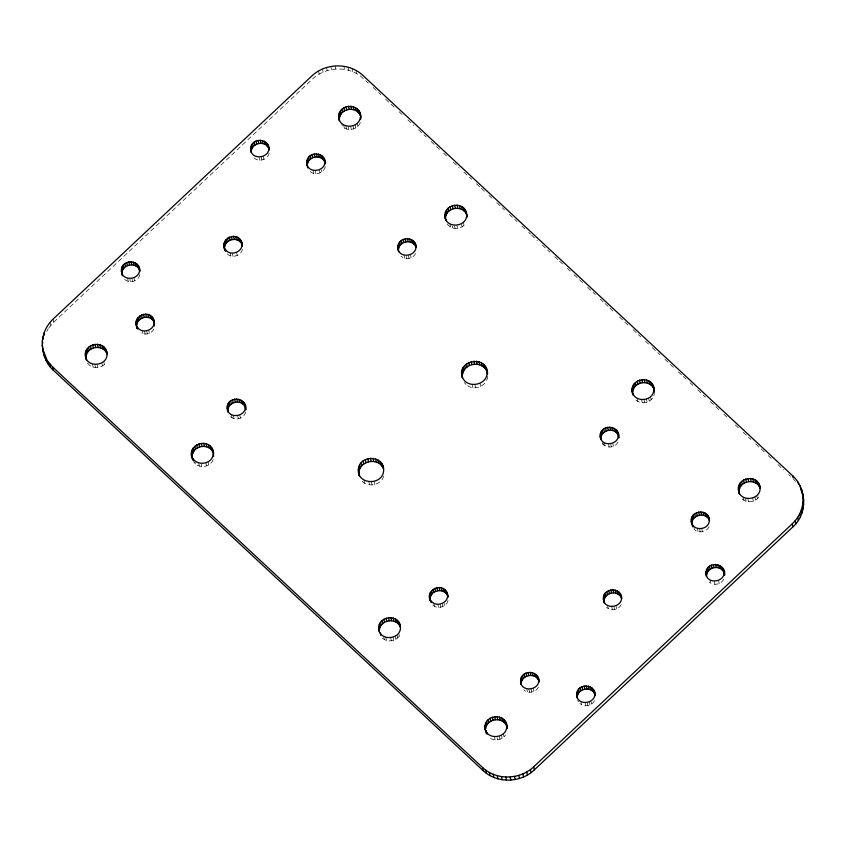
<?xml version="1.0" encoding="UTF-8"?>
<svg xmlns="http://www.w3.org/2000/svg" width="846" height="846" viewBox="0 0 846 846"><rect width="100%" height="100%" fill="white"/><g stroke="black" fill="none" stroke-linecap="round" stroke-linejoin="round"><path stroke-width="0.63" stroke-dasharray="4.23 3.17" d="M487.645 376.407C487.095 385.554 475.558 390.778 467.997 385.998L467.404 382.878M653.778 395.896L654.349 393.665M139.886 274.633C138.564 281.295 129.385 283.97 124.552 279.307M269.165 153.147C267.844 159.809 258.665 162.474 253.821 157.821M242.464 249.232C241.152 255.894 231.963 258.569 227.13 253.906M325.266 166.694C323.944 173.356 314.754 176.031 309.922 171.368L309.329 168.259M245.678 411.886C244.357 418.548 235.167 421.223 230.334 416.56M448.031 600.396C446.709 607.047 437.519 609.723 432.687 605.07M383.777 476.044C381.091 485.773 366.498 488.195 360.893 479.756M360.364 122.564C357.763 129.554 347.801 131.775 342.408 126.646L341.816 123.527M213.224 459.642C210.876 465.797 202.765 468.42 197.139 465.11L196.547 461.99M382.434 638.085C387.828 643.224 397.789 641.004 400.401 634.003M46.72 331.431L48.275 328.692M153.94 329.009C151.667 333.641 145.449 335.46 140.975 332.964M415.65 253.483C413.081 258.813 405.287 260.261 400.983 256.201M618.003 441.982C615.158 448.063 605.62 448.866 602.003 443.114M538.416 687.174C535.846 692.514 528.052 693.963 523.748 689.892M621.207 604.636C618.638 609.977 610.844 611.425 606.54 607.354M594.505 700.721C591.946 706.061 584.152 707.51 579.838 703.449M709.064 526.815C706.495 532.145 698.701 533.593 694.386 529.533L693.794 526.413M723.785 579.235C721.215 584.575 713.432 586.024 709.117 581.963M48.909 327.846L53.732 322.199L312.28 79.228C324.388 67.722 344.354 65.48 358.408 74.691M87.529 362.997C91.654 369.279 101.869 368.93 105.909 362.733M447.153 223.852C451.278 230.133 461.482 229.784 465.522 223.587M635.822 399.978C640.623 404.473 649.072 403.405 652.7 397.958M490.553 738.442C495.492 741.297 502.344 739.764 505.548 735.037M742.058 498.939C746.859 503.444 755.298 502.365 758.936 496.919M360.195 75.823L368.264 82.993M373.097 87.487L380.827 94.689M385.66 99.194L394.352 107.294M399.185 111.799L402.083 114.496M407.878 119.899L413.673 125.293M418.506 129.798L426.236 136.999M431.069 141.504L439.772 149.605M443.632 153.2L446.529 155.907M453.297 162.199L459.092 167.603M463.925 172.108L471.656 179.31M476.488 183.804L480.348 187.41M481.321 188.309L485.181 191.905M489.051 195.511L491.949 198.207M496.782 202.712L504.512 209.914M509.345 214.419L517.075 221.61M521.897 226.115L524.806 228.811M528.665 232.417L530.601 234.215M531.563 235.114L537.358 240.518M542.191 245.023L549.921 252.224M554.754 256.719L558.624 260.325M559.587 261.224L562.484 263.92M567.317 268.425L570.215 271.122M574.085 274.728L582.778 282.828M587.61 287.323L595.341 294.524M600.174 299.029L604.033 302.625M605.006 303.534L608.866 307.13M609.839 308.029L614.661 312.534M619.494 317.028L628.197 325.139M633.03 329.633L640.76 336.835M645.583 341.34L648.491 344.036M652.351 347.643L660.081 354.844M664.914 359.339L673.606 367.439M678.439 371.944L682.31 375.539M683.272 376.438L686.169 379.145M690.04 382.741L692.937 385.448M697.77 389.943L705.501 397.144M710.333 401.649L719.026 409.75M723.859 414.254L726.756 416.951M735.449 425.052L738.347 427.748M743.179 432.253L750.91 439.455M755.742 443.96L764.446 452.06M768.305 455.656L771.203 458.363M777.971 464.655L783.766 470.059M788.599 474.564L790.534 476.361M793.432 479.058L795.578 481.321M464.317 382.572L465.956 384.465M193.766 461.969L195.257 463.724L194.665 460.605M577.638 700.012L578.516 701.863M756.81 495.597L757.403 498.717M754.886 497.046L755.489 500.166M752.686 498.061L753.278 501.181M747.885 498.643L748.477 501.763M745.516 498.167L746.119 501.287M743.348 497.215L743.941 500.335M718.603 580.43L719.206 583.55M714.341 581.223L714.933 584.332M701.789 528.634L702.392 531.753M710.228 580.07L710.619 582.154M699.61 528.792L700.213 531.912M697.474 528.454L698.066 531.574M650.574 396.637L651.166 399.756M648.649 398.085L649.252 401.205M646.45 399.101L647.053 402.22M644.081 399.64L644.673 402.759M641.649 399.672L642.241 402.791M637.112 398.244L637.704 401.364M612.821 443.177L613.413 446.297M610.738 443.812L611.33 446.931M608.56 443.97L609.152 447.079M604.435 442.818L605.038 445.937M602.733 441.591L603.335 444.7M616.025 605.831L616.628 608.94M613.942 606.466L614.534 609.585M611.764 606.614L612.356 609.733M607.65 605.472L608.242 608.591M591.407 701.873L591.809 703.946M589.334 701.916L589.926 705.035M587.24 702.55L587.833 705.67M585.062 702.709L585.665 705.828M580.948 701.556L581.54 704.676M463.397 222.265L463.989 225.385M461.482 223.714L462.075 226.834M456.903 225.269L457.496 228.388M454.471 225.311L455.063 228.42M452.303 225.871L452.705 227.955M449.935 223.883L450.527 227.003M480.042 383.323L480.634 386.432M533.234 688.369L533.826 691.478M474.934 384.666L475.537 387.785M531.151 689.004L531.743 692.123M472.301 384.57L472.893 387.69M528.972 689.152L529.564 692.271M526.825 688.813L527.428 691.933M503.423 733.715L504.015 736.834M410.469 254.667L411.061 257.787M501.509 735.163L502.101 738.283M408.385 255.302L408.978 258.421M499.309 736.179L499.901 739.298M406.397 256.497L406.799 258.58M497.131 737.754L497.522 739.838M404.06 255.122L404.663 258.242M494.498 736.75L495.1 739.869M356.029 70.44L356.631 73.56M352.19 68.589L352.782 71.709M348.118 67.204L348.711 70.324M357.16 123.305L357.752 126.424M355.246 124.753L355.838 127.862M343.888 66.284L344.481 69.404M353.046 125.768L353.639 128.888M444.256 603.494L444.647 605.577M442.172 603.536L442.775 606.656M350.667 126.308L351.259 129.427M440.089 604.171L440.681 607.291M348.235 126.34L348.838 129.459M335.196 65.914L335.788 69.034M437.911 604.33L438.503 607.449M345.877 125.874L346.469 128.983M343.698 124.912L344.29 128.032M433.797 603.177L434.389 606.296M330.849 66.474L331.442 69.594M326.598 67.511L327.19 70.63M322.495 69.023L323.098 72.143M318.604 70.969L319.206 74.088M321.491 169.803L321.882 171.875M319.407 169.845L320.01 172.965M315.146 170.628L315.738 173.747M374.133 481.427L374.725 484.547M313.009 170.3L313.602 173.419M371.51 481.85L372.113 484.97M398.921 633.992L399.323 636.065M368.877 481.765L369.469 484.885M397.186 634.754L397.779 637.873M395.272 636.192L395.865 639.312M363.981 480.073L364.573 483.182M393.073 637.218L393.665 640.327M390.693 637.757L391.286 640.866M385.903 637.313L386.495 640.433M383.724 636.361L384.317 639.481M263.318 156.288L263.91 159.408M261.224 156.922L261.826 160.042M259.045 157.081L259.648 160.201M236.616 252.383L237.208 255.503M232.354 253.166L232.946 256.285M230.207 252.838L230.81 255.947M239.82 415.026L240.423 418.146M237.737 415.672L238.329 418.791M233.422 415.481L234.014 418.601M231.444 414.677L232.037 417.797M208.095 461.831L208.687 464.951M205.895 462.847L206.487 465.966M201.094 463.418L201.686 466.537M198.725 462.952L199.318 466.072M148.769 330.204L149.361 333.324M146.675 330.839L147.267 333.959M144.497 330.998L145.1 334.117M134.038 277.774L134.63 280.893M142.361 330.659L142.953 333.779M131.955 278.419L132.547 281.528M129.776 278.567L130.369 281.686M127.63 278.228L128.232 281.348M103.772 361.422L104.375 364.541M101.858 362.86L102.451 365.98M97.279 364.425L97.882 367.534M94.858 364.457L95.45 367.576M92.489 363.981L93.092 367.101M53.129 319.079L53.732 322.199M50.2 322.178L50.792 325.298"/><path stroke-width="1.27" d="M42.3 345.2C41.792 335.428 46.033 325.742 53.129 319.079L311.688 76.108C325.308 62.995 348.964 62.266 362.839 75.368L792.839 475.938C806.883 489.009 807.549 514.008 792.871 526.921L534.312 769.892C520.692 783.005 497.036 783.734 483.161 770.632L53.161 370.062C46.16 363.738 42.945 354.411 42.3 345.2L42.702 347.283M85.393 355.637C83.775 342.662 105.644 339.923 106.987 353.057C108.595 366.032 86.736 368.771 85.393 355.637L86.303 359.931M85.985 358.757L85.414 353.364M192.74 459.928C184.439 443.378 212.928 435.711 213.615 454.101M192.222 457.728L191.651 452.335M213.583 456.375L213.224 452.018M338.802 115.257L339.373 120.65C333.8 102.979 363.431 101.012 360.734 119.297M378.807 628.969C377.189 615.994 399.058 613.255 400.391 626.389C402.009 639.375 380.14 642.103 378.807 628.969L379.198 631.053M379.399 632.089L378.828 626.696M445.007 216.491C443.399 203.516 465.258 200.777 466.601 213.911C468.219 226.887 446.35 229.626 445.007 216.491L445.609 219.611L445.038 214.218M485.065 725.667L485.636 731.06C480.084 714.331 508.055 710.968 507.219 728.469L506.12 723.15M506.627 725.35C508.245 738.336 486.376 741.064 485.044 727.941M633.094 395.145C625.903 378.035 654.984 373.012 654.37 391.391L653.26 386.072M632.776 393.982L632.216 388.589M654.148 392.629L653.778 388.272M738.421 489.823C736.813 476.848 758.672 474.109 760.015 487.243C761.622 500.219 739.764 502.958 738.421 489.823L739.33 494.117M739.013 492.943L738.452 487.55M42.776 349.25L47.27 360.597L52.568 366.942L482.569 767.512C496.443 780.615 520.1 779.885 533.72 766.772L792.268 523.801C800.401 516.24 804.683 504.628 802.621 493.63M139.082 267.473C142.815 279.18 122.078 283.029 121.39 270.752C120.883 258.633 141.145 259.193 139.844 271.555M121.983 273.871C121.306 264.174 136.83 261.287 139.675 270.593M137.75 329.105C129.078 315.579 153.179 306.834 154.406 323.024L152.936 318.054M153.528 321.173C148.61 312.914 133.975 318.91 137.073 328.301L136.111 323.183M137.359 327.032C142.276 335.291 156.901 329.295 153.803 319.904M225.607 251.283C216.936 237.758 241.036 229.002 242.252 245.192L240.782 240.232M241.385 243.352C236.468 235.093 221.832 241.089 224.93 250.479L223.968 245.361M244.864 404.726C248.608 416.433 227.87 420.282 227.172 408.005C226.865 395.251 247.931 396.911 245.826 409.845L243.997 402.886M227.764 411.124C227.193 402.453 240.148 398.667 244.589 405.995M241.66 242.072C244.758 251.463 230.123 257.459 225.205 249.2M268.362 145.988C272.095 157.694 251.357 161.544 250.659 149.266C250.014 137.739 269.419 137.327 268.954 149.108L267.484 144.137M268.076 147.257C263.635 139.928 250.691 143.714 251.262 152.386L250.659 149.266M324.452 159.534C328.195 171.241 307.458 175.101 306.76 162.823C306.252 150.694 326.524 151.254 325.224 163.616M307.352 165.943C306.675 156.235 322.21 153.348 325.044 162.654M415.513 244.367C419.256 256.074 398.508 259.923 397.821 247.645C397.165 236.119 416.581 235.706 416.105 247.487L414.635 242.516M398.413 250.765C397.842 242.083 410.786 238.297 415.238 245.636M431.164 602.437C422.323 588.16 447.809 580.303 447.989 597.318M430.117 599.634C429.44 589.937 444.975 587.05 447.809 596.356M538.278 678.058C542.022 689.765 521.273 693.625 520.586 681.347C520.079 669.218 540.34 669.778 539.039 682.14M538.87 681.178C536.026 671.872 520.502 674.759 521.178 684.456L520.586 681.347M594.368 691.616C598.111 703.322 577.374 707.171 576.676 694.894C576.168 682.775 596.441 683.325 595.14 695.687M594.971 694.735C592.126 685.429 576.602 688.316 577.279 698.013L576.676 694.894M617.866 432.866C621.609 444.573 600.861 448.433 600.174 436.155C599.867 423.391 620.932 425.062 618.828 437.995L616.988 431.026M617.591 434.146C613.139 426.807 600.195 430.593 600.766 439.275L600.174 436.155M621.07 595.521C624.813 607.227 604.076 611.087 603.378 598.809C602.722 587.272 622.138 586.86 621.662 598.64L620.192 593.681M603.97 601.918C603.399 593.247 616.343 589.461 620.795 596.8M691.224 520.977C690.473 510.085 708.821 508.7 709.318 519.782C709.931 530.569 691.785 531.954 691.224 520.977L691.996 525.059M691.827 524.097C691.15 514.4 706.674 511.513 709.519 520.819M723.647 570.13C727.391 581.837 706.653 585.686 705.955 573.408C705.649 560.644 726.725 562.315 724.61 575.248L722.78 568.279M723.372 571.399C718.931 564.06 705.976 567.846 706.547 576.528L705.955 573.408M358.355 469.593C358.958 454.45 384.708 454.915 383.629 470.471C383.026 485.625 357.276 485.149 358.355 469.593L359.064 475.188L358.471 472.068M358.947 472.713C359.518 460.266 379.019 457.041 383.45 468.737L382.857 465.617M461.779 372.409L462.487 377.993C455.529 359.687 488.121 354.347 487.529 373.932L486.281 368.433M462.371 375.529C462.942 363.071 482.442 359.846 486.873 371.553M86.017 356.483C87.138 346.046 103.603 343.962 107.061 353.966L106.469 350.847M192.254 455.455C193.374 445.017 209.829 442.923 213.298 452.927L212.706 449.818M213.192 454.291C212.008 465.892 192.814 466.474 191.63 454.609M339.394 118.377C340.526 107.939 356.98 105.845 360.449 115.849M360.343 117.213C359.159 128.814 339.965 129.396 338.781 117.531M445.631 217.337C446.815 205.737 466.009 205.155 467.193 217.031L466.083 211.701M379.42 629.815C380.552 619.378 397.007 617.294 400.475 627.298L399.883 624.179M485.657 728.787C486.788 718.349 503.243 716.255 506.712 726.27M632.808 391.709C633.929 381.271 650.394 379.177 653.863 389.181M653.747 390.545C652.573 402.146 633.368 402.728 632.184 390.863M739.044 490.669C740.165 480.232 756.631 478.138 760.089 488.153L759.497 485.033M430.762 600.364C435.679 608.623 450.315 602.627 447.217 593.236M800.718 488.999L803.224 496.75M461.884 374.873C464.137 390.069 489.527 385.903 486.936 370.812M801.627 489.675L802.22 492.795M803.108 497.681L803.7 500.8M800.126 485.879L800.517 487.962M803.055 501.763L803.647 504.882M798.138 482.283L798.529 484.367M802.484 505.834L803.076 508.954M801.395 509.81L801.987 512.93M792.839 475.938L793.231 478.022M799.798 513.659L800.39 516.779M797.725 517.308L798.317 520.427M795.208 520.702L795.8 523.822M792.268 523.801L792.871 526.921M758.471 483.003L759.063 486.122M756.969 481.247L757.572 484.367M755.087 479.851L755.69 482.971M752.908 478.899L753.511 482.019M750.55 478.424L751.142 481.543M748.118 478.466L748.721 481.575M745.749 479.005L746.341 482.125M743.549 480.02L744.142 483.14M741.625 481.459L742.228 484.578M740.091 483.267L740.684 486.387M739.013 485.329L739.605 488.449M721.448 566.693L722.05 569.813M719.745 565.456L720.348 568.575M717.768 564.652L718.37 567.772M708.049 515.849L708.641 518.968M706.727 514.262L707.319 517.382M715.631 564.314L716.224 567.433M705.025 513.036L705.617 516.155M713.453 564.472L714.045 567.581M703.047 512.221L703.639 515.341M711.37 565.107L711.962 568.226M700.9 511.883L701.503 515.003M709.487 566.186L710.08 569.305M698.733 512.042L699.325 515.161M707.933 567.645L708.525 570.764M696.639 512.676L697.231 515.796M706.78 569.411L707.383 572.531M706.114 571.367L706.706 574.487M694.767 513.755L695.359 516.874M693.202 515.225L693.794 518.344M692.06 516.991L692.652 520.1M691.383 518.947L691.975 522.056M692.472 524.827L692.863 526.91M652.234 384.031L652.826 387.151M650.743 382.276L651.335 385.395M648.861 380.89L649.453 384.01M646.682 379.928L647.275 383.048M644.314 379.463L644.906 382.582M641.881 379.494L642.484 382.614M639.513 380.034L640.105 383.153M637.313 381.049L637.905 384.169M635.399 382.498L635.991 385.617M633.855 384.296L634.458 387.415M632.776 386.358L633.379 389.477M615.666 429.44L616.258 432.56M613.963 428.203L614.556 431.323M611.986 427.399L612.578 430.519M609.85 427.061L610.442 430.18M607.671 427.209L608.263 430.328M605.577 427.854L606.18 430.974M603.706 428.933L604.298 432.052M602.141 430.392L602.743 433.512M600.998 432.158L601.591 435.278M600.322 434.114L600.924 437.234M618.87 592.094L619.462 595.214M617.168 590.857L617.77 593.977M615.19 590.053L615.793 593.162M613.054 589.715L613.646 592.835M610.875 589.863L611.468 592.983M608.792 590.497L609.384 593.617M606.91 591.587L607.502 594.706M605.355 593.046L605.948 596.166M604.203 594.812L604.795 597.932M603.536 596.768L604.129 599.888M603.378 598.809L604.139 602.881M593.501 689.765L594.093 692.885M592.179 688.179L592.771 691.298M590.476 686.941L591.068 690.061M588.499 686.138L589.091 689.257M586.352 685.799L586.955 688.919M584.174 685.958L584.776 689.078M582.09 686.592L582.683 689.712M580.208 687.671L580.811 690.791M578.653 689.141L579.246 692.261M577.501 690.896L578.104 694.016M576.835 692.853L577.427 695.972M465.057 209.671L465.649 212.79M463.566 207.915L464.158 211.035M461.683 206.519L462.276 209.639M459.505 205.567L460.097 208.687M457.136 205.092L457.739 208.211M454.714 205.134L455.307 208.243M485.107 366.244L485.699 369.364M483.468 364.34L484.06 367.46M452.335 205.673L452.927 208.782M481.427 362.818L482.019 365.927M450.135 206.688L450.728 209.808M479.079 361.718L479.671 364.838M448.221 208.127L448.814 211.246M537.4 676.218L538.003 679.327M476.531 361.115L477.123 364.235M536.078 674.632L536.671 677.741M446.677 209.935L447.28 213.044M534.376 673.395L534.968 676.514M445.599 211.997L446.202 215.117M473.887 361.031L474.49 364.15M532.398 672.581L532.991 675.7M445.525 218.702L445.927 220.774M471.275 361.454L471.867 364.573M530.262 672.253L530.854 675.372M468.79 362.374L469.382 365.493M528.084 672.401L528.676 675.52M525.99 673.035L526.593 676.155M466.558 363.759L467.151 366.878M524.118 674.125L524.71 677.244M464.666 365.535L465.258 368.655M522.553 675.584L523.156 678.704M463.196 367.629L463.788 370.749M521.411 677.35L522.003 680.47M462.223 369.956L462.815 373.075M520.734 679.306L521.337 682.426M533.72 766.772L534.312 769.892M530.421 769.532L531.013 772.652M526.794 771.912L527.396 775.031M522.902 773.857L523.505 776.977M518.81 775.37L519.402 778.489M505.083 721.109L505.675 724.229M413.313 240.93L413.906 244.05M503.592 719.354L504.184 722.473M514.558 776.406L515.151 779.526M411.611 239.704L412.203 242.823M501.71 717.968L502.302 721.088M409.633 238.889L410.225 242.009M499.531 717.017L500.123 720.126M407.497 238.551L408.089 241.67M510.212 776.966L510.804 780.086M497.162 716.541L497.765 719.66M405.319 238.709L405.911 241.829M494.741 716.573L495.333 719.692M403.225 239.344L403.828 242.464M505.845 777.03L506.437 780.149M492.361 717.112L492.954 720.232M401.353 240.423L401.945 243.542M399.788 241.893L400.391 245.012M501.519 776.596L502.112 779.716M490.162 718.138L490.754 721.247M398.646 243.648L399.238 246.768M397.969 245.604L398.572 248.724M488.248 719.576L488.84 722.696M397.821 247.645L398.582 251.727M497.289 775.676L497.882 778.796M486.714 721.374L487.307 724.493M485.636 723.436L486.228 726.555M486.587 732.181L486.979 734.254M485.551 730.151L486.143 733.271M493.218 774.291L493.81 777.411M489.369 772.44L489.971 775.56M485.805 770.177L486.397 773.297M359.857 112.73L360.766 117.023M358.82 110.699L359.413 113.819M357.329 108.944L357.921 112.063M482.569 767.512L483.161 770.632M355.447 107.558L356.039 110.678M446.35 591.386L446.942 594.505M353.268 106.596L353.861 109.716M445.017 589.799L445.609 592.919M443.315 588.562L443.917 591.682M350.9 106.131L351.502 109.25M441.337 587.759L441.94 590.878M348.478 106.162L349.07 109.282M439.201 587.42L439.793 590.54M346.099 106.702L346.691 109.821M437.022 587.579L437.615 590.698M343.899 107.717L344.491 110.837M434.939 588.213L435.531 591.333M341.985 109.166L342.577 112.285M433.057 589.292L433.649 592.412M340.452 110.963L341.044 114.083M431.502 590.762L432.095 593.881M339.373 113.026L339.965 116.145M430.35 592.517L430.942 595.637M429.683 594.474L430.276 597.593M429.525 596.515L430.286 600.597M323.584 157.694L324.177 160.814M381.683 463.428L382.276 466.548M322.252 156.108L322.855 159.228M380.044 461.535L380.637 464.655M320.549 154.871L321.152 157.991M378.003 460.002L378.596 463.122M318.572 154.067L319.175 157.187M375.656 458.913L376.248 462.032M316.436 153.729L317.028 156.848M373.107 458.31L373.699 461.43M314.257 153.877L314.849 156.996M370.463 458.215L371.066 461.334M312.174 154.522L312.766 157.631M310.292 155.601L310.884 158.72M367.851 458.638L368.444 461.757M398.847 622.148L399.449 625.268M397.356 620.393L397.948 623.513M308.737 157.06L309.329 160.18M365.366 459.568L365.958 462.677M395.473 618.997L396.065 622.117M307.584 158.826L308.177 161.946M306.918 160.782L307.51 163.902M306.76 162.823L307.722 167.942M393.295 618.045L393.887 621.165M363.135 460.943L363.727 464.063M390.937 617.58L391.529 620.689M361.242 462.72L361.834 465.839M359.772 464.824L360.375 467.933M388.504 617.612L389.097 620.731M358.799 467.14L359.391 470.26M359.127 474.447L359.518 476.531M386.125 618.151L386.728 621.271M383.925 619.166L384.518 622.286M382.011 620.615L382.604 623.735M380.478 622.413L381.07 625.532M379.399 624.475L379.991 627.595M380.351 633.21L380.742 635.293M268.721 147.987L269.123 150.07M266.162 142.551L266.754 145.671M264.46 141.324L265.052 144.444M262.482 140.51L263.074 143.63M260.335 140.172L260.938 143.291M258.167 140.33L258.76 143.45M256.074 140.965L256.666 144.084M254.191 142.054L254.794 145.163M252.637 143.513L253.229 146.633M251.495 145.279L252.087 148.388M250.818 147.236L251.41 150.355M242.03 244.082L242.421 246.154M239.46 238.646L240.053 241.766M237.758 237.409L238.35 240.528M235.78 236.605L236.372 239.725M233.644 236.267L234.236 239.386M231.466 236.415L232.058 239.534M229.372 237.06L229.975 240.169M227.5 238.138L228.092 241.258M225.945 239.598L226.538 242.717M224.793 241.364L225.385 244.483M224.116 243.32L224.719 246.44M242.665 401.3L243.267 404.409M240.962 400.063L241.565 403.182M238.984 399.249L239.587 402.368M236.848 398.921L237.44 402.03M234.67 399.069L235.262 402.188M232.587 399.703L233.179 402.823M230.704 400.793L231.296 403.912M229.15 402.252L229.742 405.371M227.997 404.018L228.589 407.138M227.331 405.974L227.923 409.094M227.172 408.005L227.934 412.087M211.669 447.777L212.272 450.897M210.178 446.022L210.77 449.141M208.296 444.636L208.888 447.756M206.117 443.685L206.71 446.794M203.759 443.209L204.351 446.328M201.327 443.241L201.919 446.36M198.947 443.78L199.55 446.9M196.748 444.795L197.351 447.915M194.834 446.244L195.426 449.363M193.3 448.042L193.893 451.161M192.222 450.104L192.814 453.223M193.174 458.849L193.565 460.922M154.025 323.944L154.416 326.017M151.614 316.467L152.206 319.587M149.911 315.23L150.503 318.35M147.934 314.426L148.526 317.546M138.205 265.623L138.797 268.742M136.883 264.037L137.475 267.156M145.787 314.088L146.39 317.208M135.18 262.81L135.772 265.93M143.609 314.247L144.211 317.366M133.203 261.996L133.795 265.115M141.525 314.881L142.117 318.001M131.067 261.668L131.659 264.777M139.643 315.96L140.246 319.079M128.888 261.816L129.48 264.935M138.088 317.43L138.681 320.549M126.794 262.45L127.397 265.57M136.936 319.185L137.538 322.305M136.269 321.142L136.862 324.261M124.922 263.54L125.515 266.659M123.357 264.999L123.96 268.119M122.215 266.765L122.807 269.885M121.538 268.721L122.141 271.841M121.39 270.752L122.353 275.87M105.443 348.816L106.036 351.936M103.942 347.061L104.544 350.181M102.059 345.665L102.652 348.785M99.881 344.713L100.484 347.833M97.523 344.237L98.115 347.357M95.09 344.28L95.683 347.399M92.722 344.819L93.314 347.939M90.511 345.834L91.114 348.954M88.597 347.283L89.19 350.403M87.064 349.081L87.656 352.2M85.985 351.143L86.578 354.263M52.568 366.942L53.161 370.062M44.013 333.07L44.415 335.143M49.713 363.917L50.305 367.037M42.924 337.046L43.315 339.13M47.27 360.597L47.862 363.717M42.353 341.118L42.744 343.19M45.282 357.001L45.874 360.121M43.781 353.205L44.373 356.325M708.927 517.699L709.286 519.698M42.892 348.319L43.379 352.37"/></g></svg>
